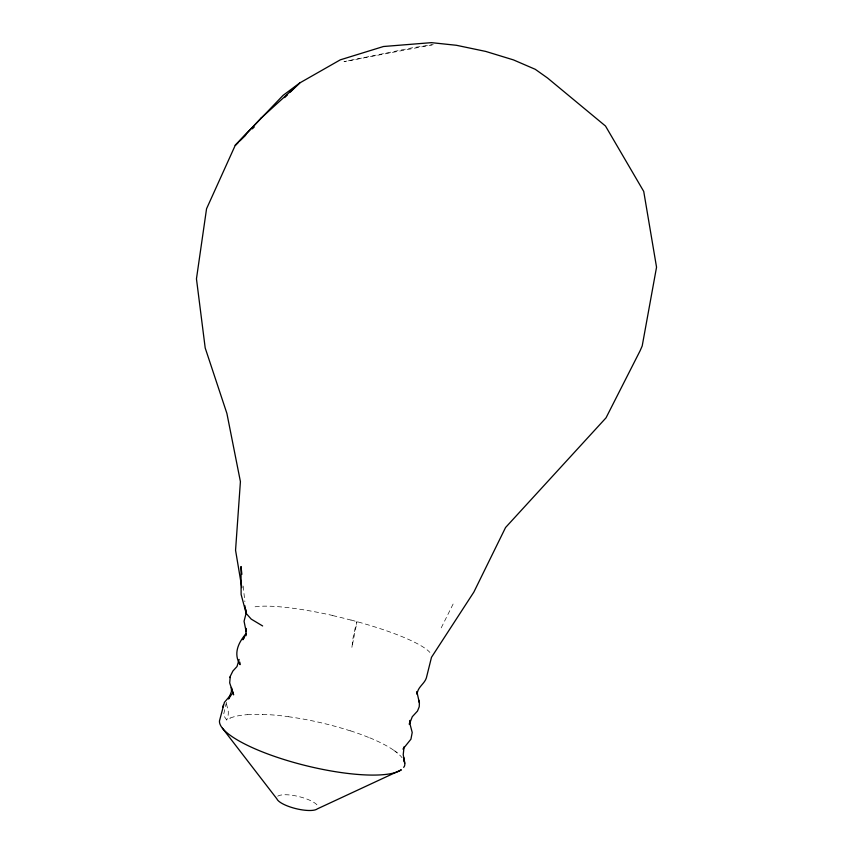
<?xml version="1.0" encoding="UTF-8"?>
<svg xmlns="http://www.w3.org/2000/svg" width="853" height="853" viewBox="0 0 853 853"><rect width="100%" height="100%" fill="white"/><g stroke="black" fill="none" stroke-linecap="round" stroke-linejoin="round"><path stroke-width="0.64" stroke-dasharray="4.26 3.2" d="M226.429 702.392L223.454 715.219L226.674 719.964L230.214 718.045M441.214 627.861L453.252 603.753M433.217 44.644L343.994 61.672L411.999 47.832L431.97 44.836M351.02 620.003L357.002 621.666A95.547 16.804 13.8 0 1 429.891 652.438M393.883 750.416L397.242 752.922A93.393 23.191 12.8 0 1 402.104 757.741M395.227 751.098L397.242 752.922M226.503 703.885L227.111 706.519A16.378 15.471 62.1 0 1 226.674 719.964M243.169 586.064L244.886 601.696M255.09 606.803A95.547 16.804 13.8 0 1 332.649 615.471M332.681 615.578A92.348 18.531 14 0 1 350.956 620.099M277.737 796.222A21.304 6.206 13.8 0 1 299.094 796.638A21.304 6.206 13.8 0 1 317.913 806.202M262.639 714.387A92.54 23.543 12.9 0 1 288.218 716.637M288.282 716.701A93.084 23.116 12.7 0 1 311.942 720.764A93.798 22.828 12.7 0 1 350.327 730.872M350.444 730.818A92.689 23.489 12.5 0 1 369.605 737.834M369.775 737.813A93.233 23.287 12.7 0 1 394.001 750.427M230.267 718.055A91.985 23.788 13.1 0 1 247.167 714.675M247.274 714.718A92.252 23.639 12.9 0 1 262.788 714.483M352.492 643.098L351.862 647.608L357.044 621.56L356.042 625.238A15.599 2.538 -77.2 0 0 352.492 643.098"/><path stroke-width="1.28" d="M416.84 691.591L419.409 702.979L419.228 706.753L417.48 711.082L412.287 716.723L409.312 724.346L410.069 720.39L410.122 724.496L412.212 732.482L410.933 739.199L402.947 749.073M239.128 659.444L236.995 666.534L232.88 671.023L230.257 676.312L229.692 682.89L233.605 694.854L231.387 687.443L231.419 691.666L228.551 698.991L231.824 694.054M229.99 677.559L230.171 676.706M404.087 746.738L403.224 754.638L404.706 763.36M230.342 695.419L224.403 702.36L219.488 720.849A95.269 23.809 13.8 0 0 298.369 763.702A95.269 23.809 13.8 0 0 401.347 769.801L317.305 808.889A21.304 6.206 13.8 0 1 295.767 808.601A21.304 6.206 13.8 0 1 276.873 798.845L222.43 728.217M222.825 707.126L223.326 705.068M245.995 613.702L244.065 621.24L246.09 631.423L245.76 628.171L246.09 635.666M244.427 636.892L242.924 639.761L246.314 633.321C238.765 642.096 232.933 653.121 240.045 664.647L239.81 662.099M403.661 767.38L404.365 766.346A92.86 23.116 12.6 0 0 404.578 762.283A93.393 23.191 12.8 0 0 403.672 760.055M238.094 142.579L235.247 145.33L206.554 208.75L196.457 278.846L205.2 347.971L226.898 413.438L240.418 481.625L235.556 550.26L241.836 587.642M239.992 140.745L245.696 135.232M252.339 128.814L254.237 126.98M284.614 97.615L287.461 94.854M290.308 92.103L299.808 82.922L340.294 59.838L383.466 46.51L431.415 42.65L456.398 45.284L485.762 51.436L513.453 59.902L535.236 69.296L547.519 77.996L605.502 126.031L643.727 191.424L656.543 267.192L642.202 345.955L640.134 350.7L606.035 417.821L505.552 527.527L473.863 592.078L431.49 657.3L426.372 677.89C424.474 684.01 417.298 687.241 417.17 694.31L416.893 692.316M262.639 625.963L251.208 619.107L246.176 613.414L241.122 594.466L241.015 566.531L241.879 574.346M419.409 702.979L418.684 700.004M244.875 605.683L246.176 613.414L245.749 609.511M404.322 759.778L404.151 757.986L404.503 761.974M260.997 118.215L235.247 145.33L283.004 95.429L299.808 82.922L260.997 118.215"/></g></svg>
